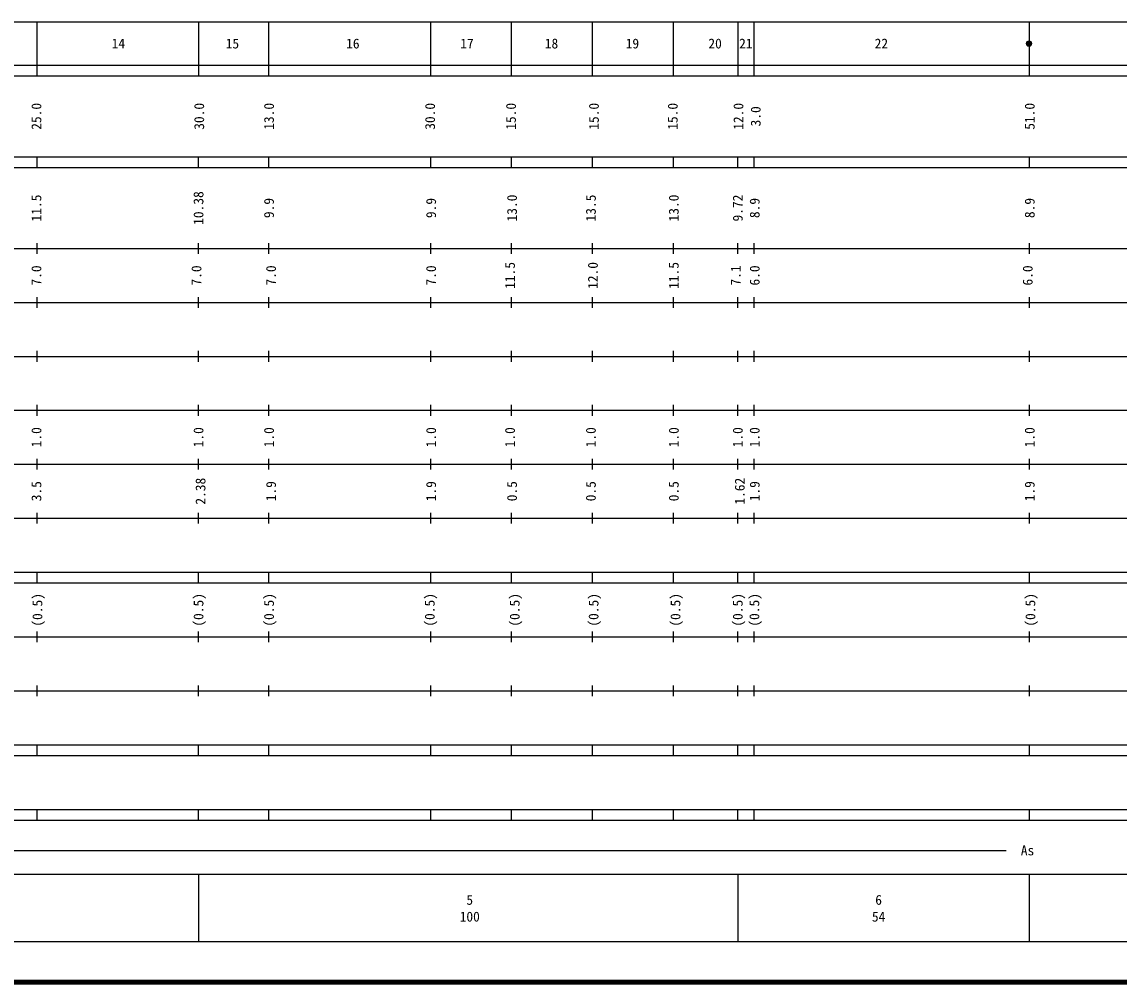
# Model space of a CAD drawing. Units: millimetres on the paper, enlarged 1000 times. Extents: x 40000 to 680000, y 20000 to 380000.
# Drawn here: x 235250 to 438696, y 20000 to 198000 of the extents above; entities that cross this region are included whole.
import ezdxf
from ezdxf.enums import TextEntityAlignment as Align

# ---------------------------------------------------------------- set-up
doc = ezdxf.new("R2010")
doc.units = ezdxf.units.MM
doc.header["$LTSCALE"] = 1000
doc.header["$PDMODE"] = 32
doc.header["$PDSIZE"] = 500
doc.layers.add('M-TTL', color=2, linetype='Continuous', lineweight=140)
doc.layers.add('M-TTL-BAND', color=7, linetype='Continuous', lineweight=25)
doc.styles.add('ＭＳ ゴシック', font='')
doc.styles.get('ＭＳ ゴシック').set_extended_font_data('MS Gothic')

msp = doc.modelspace()

# ---------------------------------------------------------------- linework, layer by layer
at = {"layer": 'M-TTL'}
msp.add_line((40000, 20000), (680000, 20000), dxfattribs=at)
at = {"layer": 'M-TTL-BAND'}
for p, q in [((68000, 198000), (579000, 198000)), ((238000, 198000), (238000, 188000)), ((268000, 198000), (268000, 188000)), ((281000, 198000), (281000, 188000)), ((311000, 198000), (311000, 188000)), ((326000, 198000), (326000, 188000)), ((341000, 198000), (341000, 188000)), ((356000, 198000), (356000, 188000)), ((368000, 198000), (368000, 188000)), ((371000, 198000), (371000, 188000)), ((422000, 198000), (422000, 188000)), ((40000, 190000), (579000, 190000)), ((40000, 188000), (579000, 188000)), ((40000, 173000), (579000, 173000)), ((238000, 173000), (238000, 171000)), ((268000, 171000), (268000, 173000)), ((281000, 173000), (281000, 171000)), ((311000, 173000), (311000, 171000)), ((326000, 173000), (326000, 171000)), ((341000, 173000), (341000, 171000)), ((356000, 173000), (356000, 171000)), ((368000, 171000), (368000, 173000)), ((371000, 173000), (371000, 171000)), ((422000, 173000), (422000, 171000)), ((40000, 171000), (579000, 171000)), ((238000, 157000), (238000, 155000)), ((268000, 155000), (268000, 157000)), ((281000, 157000), (281000, 155000)), ((311000, 157000), (311000, 155000)), ((326000, 157000), (326000, 155000)), ((341000, 157000), (341000, 155000)), ((356000, 157000), (356000, 155000)), ((368000, 155000), (368000, 157000)), ((371000, 157000), (371000, 155000)), ((422000, 157000), (422000, 155000)), ((40000, 156000), (579000, 156000)), ((238000, 147000), (238000, 145000)), ((268000, 145000), (268000, 147000)), ((281000, 147000), (281000, 145000)), ((311000, 147000), (311000, 145000)), ((326000, 147000), (326000, 145000)), ((341000, 147000), (341000, 145000)), ((356000, 147000), (356000, 145000)), ((368000, 145000), (368000, 147000)), ((371000, 147000), (371000, 145000)), ((422000, 147000), (422000, 145000)), ((46000, 146000), (579000, 146000)), ((238000, 137000), (238000, 135000)), ((268000, 135000), (268000, 137000)), ((281000, 137000), (281000, 135000)), ((311000, 137000), (311000, 135000)), ((326000, 137000), (326000, 135000)), ((341000, 137000), (341000, 135000)), ((356000, 137000), (356000, 135000)), ((368000, 135000), (368000, 137000)), ((371000, 137000), (371000, 135000)), ((422000, 137000), (422000, 135000)), ((52000, 136000), (579000, 136000)), ((238000, 127000), (238000, 125000)), ((268000, 125000), (268000, 127000)), ((281000, 127000), (281000, 125000)), ((311000, 127000), (311000, 125000)), ((326000, 127000), (326000, 125000)), ((341000, 127000), (341000, 125000)), ((356000, 127000), (356000, 125000)), ((368000, 125000), (368000, 127000)), ((371000, 127000), (371000, 125000)), ((422000, 127000), (422000, 125000)), ((46000, 126000), (579000, 126000)), ((52000, 116000), (579000, 116000)), ((238000, 117000), (238000, 115000)), ((268000, 115000), (268000, 117000)), ((281000, 117000), (281000, 115000)), ((311000, 117000), (311000, 115000)), ((326000, 117000), (326000, 115000)), ((341000, 117000), (341000, 115000)), ((356000, 117000), (356000, 115000)), ((368000, 115000), (368000, 117000)), ((371000, 117000), (371000, 115000)), ((422000, 117000), (422000, 115000)), ((46000, 106000), (579000, 106000)), ((238000, 107000), (238000, 105000)), ((268000, 105000), (268000, 107000)), ((281000, 107000), (281000, 105000)), ((311000, 107000), (311000, 105000)), ((326000, 107000), (326000, 105000)), ((341000, 107000), (341000, 105000)), ((356000, 107000), (356000, 105000)), ((368000, 105000), (368000, 107000)), ((371000, 107000), (371000, 105000)), ((422000, 107000), (422000, 105000)), ((40000, 96000), (579000, 96000)), ((238000, 96000), (238000, 94000)), ((268000, 94000), (268000, 96000)), ((281000, 96000), (281000, 94000)), ((311000, 96000), (311000, 94000)), ((326000, 96000), (326000, 94000)), ((341000, 96000), (341000, 94000)), ((356000, 96000), (356000, 94000)), ((368000, 94000), (368000, 96000)), ((371000, 96000), (371000, 94000)), ((422000, 96000), (422000, 94000)), ((40000, 94000), (579000, 94000)), ((49000, 84000), (579000, 84000)), ((238000, 85000), (238000, 83000)), ((268000, 83000), (268000, 85000)), ((281000, 85000), (281000, 83000)), ((311000, 85000), (311000, 83000)), ((326000, 85000), (326000, 83000)), ((341000, 85000), (341000, 83000)), ((356000, 85000), (356000, 83000)), ((368000, 83000), (368000, 85000)), ((371000, 85000), (371000, 83000)), ((422000, 85000), (422000, 83000)), ((40000, 74000), (579000, 74000)), ((238000, 75000), (238000, 73000)), ((268000, 73000), (268000, 75000)), ((281000, 75000), (281000, 73000)), ((311000, 75000), (311000, 73000)), ((326000, 75000), (326000, 73000)), ((341000, 75000), (341000, 73000)), ((356000, 75000), (356000, 73000)), ((368000, 73000), (368000, 75000)), ((371000, 75000), (371000, 73000)), ((422000, 75000), (422000, 73000)), ((40000, 64000), (579000, 64000)), ((238000, 64000), (238000, 62000)), ((268000, 62000), (268000, 64000)), ((281000, 64000), (281000, 62000)), ((311000, 64000), (311000, 62000)), ((326000, 64000), (326000, 62000)), ((341000, 64000), (341000, 62000)), ((356000, 64000), (356000, 62000)), ((368000, 62000), (368000, 64000)), ((371000, 64000), (371000, 62000)), ((422000, 64000), (422000, 62000)), ((40000, 62000), (579000, 62000)), ((40000, 52000), (579000, 52000)), ((238000, 52000), (238000, 50000)), ((268000, 50000), (268000, 52000)), ((281000, 52000), (281000, 50000)), ((311000, 52000), (311000, 50000)), ((326000, 52000), (326000, 50000)), ((341000, 52000), (341000, 50000)), ((356000, 52000), (356000, 50000)), ((368000, 50000), (368000, 52000)), ((371000, 52000), (371000, 50000)), ((422000, 52000), (422000, 50000)), ((40000, 50000), (579000, 50000)), ((70805, 44406), (417744, 44406)), ((40000, 40000), (579000, 40000)), ((268000, 40000), (268000, 27500)), ((368000, 40000), (368000, 27500)), ((422000, 40000), (422000, 27500)), ((68000, 27500), (579000, 27500))]:
    msp.add_line(p, q, dxfattribs=at)
at = {"layer": 'M-TTL-BAND', "lineweight": 13}
for radius in [500, 400, 300, 200, 100, 20]:
    msp.add_circle((422000, 194000), radius, dxfattribs=at)
at = {"layer": 'M-TTL-BAND'}
msp.add_point((422000, 194000), dxfattribs=at)

# ---------------------------------------------------------------- texts
at = {"layer": 'M-TTL-BAND', "style": 'ＭＳ ゴシック'}
for s, p in [('14', (253128, 194000)), ('15', (274279, 194000)), ('16', (296614, 194000)), ('17', (317781, 194000)), ('18', (333449, 194000)), ('19', (348449, 194000)), ('20', (363783, 194000)), ('21', (369489, 194000)), ('22', (394617, 194000)), ('As', (421723, 44406)), ('5', (318288, 35238)), ('6', (394110, 35238)), ('100', (318288, 32131)), ('54', (394110, 32131))]:
    msp.add_text(s, height=1833, dxfattribs=at).set_placement(p, align=Align.MIDDLE_CENTER)
for s, p in [('25.0', (237927, 180500)), ('30.0', (268109, 180500)), ('13.0', (281054, 180500)), ('30.0', (310930, 180500)), ('15.0', (325930, 180500)), ('15.0', (341306, 180500)), ('15.0', (355931, 180500)), ('12.0', (368109, 180500)), ('3.0', (371307, 180500)), ('51.0', (422121, 180500)), ('11.5', (237927, 163500)), ('10.38', (267983, 163500)), ('9.9', (281054, 163500)), ('9.9', (311117, 163500)), ('13.0', (326118, 163500)), ('13.5', (340743, 163500)), ('13.0', (356119, 163500)), ('9.72', (367983, 163500)), ('8.9', (371119, 163500)), ('8.9', (422121, 163500)), ('7.0', (237927, 151000)), ('7.0', (267608, 151000)), ('7.0', (281429, 151000)), ('7.0', (311117, 151000)), ('11.5', (325743, 151000)), ('12.0', (341118, 151000)), ('11.5', (356119, 151000)), ('7.1', (367608, 151000)), ('6.0', (371119, 151000)), ('6.0', (421746, 151000)), ('1.0', (237927, 121000)), ('1.0', (267983, 121000)), ('1.0', (281054, 121000)), ('1.0', (311117, 121000)), ('1.0', (325743, 121000)), ('1.0', (340743, 121000)), ('1.0', (356119, 121000)), ('1.0', (367983, 121000)), ('1.0', (371119, 121000)), ('1.0', (422121, 121000)), ('3.5', (237927, 111000)), ('2.38', (268358, 111000)), ('1.9', (281429, 111000)), ('1.9', (311117, 111000)), ('0.5', (326118, 111000)), ('0.5', (340743, 111000)), ('0.5', (356119, 111000)), ('1.62', (368358, 111000)), ('1.9', (371119, 111000)), ('1.9', (422121, 111000)), ('(0.5)', (238115, 89000)), ('(0.5)', (267983, 89000)), ('(0.5)', (281054, 89000)), ('(0.5)', (310867, 89000)), ('(0.5)', (326618, 89000)), ('(0.5)', (341243, 89000)), ('(0.5)', (356431, 89000)), ('(0.5)', (367983, 89000)), ('(0.5)', (371057, 89000)), ('(0.5)', (422246, 89000))]:
    msp.add_text(s, height=1833, rotation=90, dxfattribs=at).set_placement(p, align=Align.MIDDLE_CENTER)

doc.saveas('drawing.dxf')
